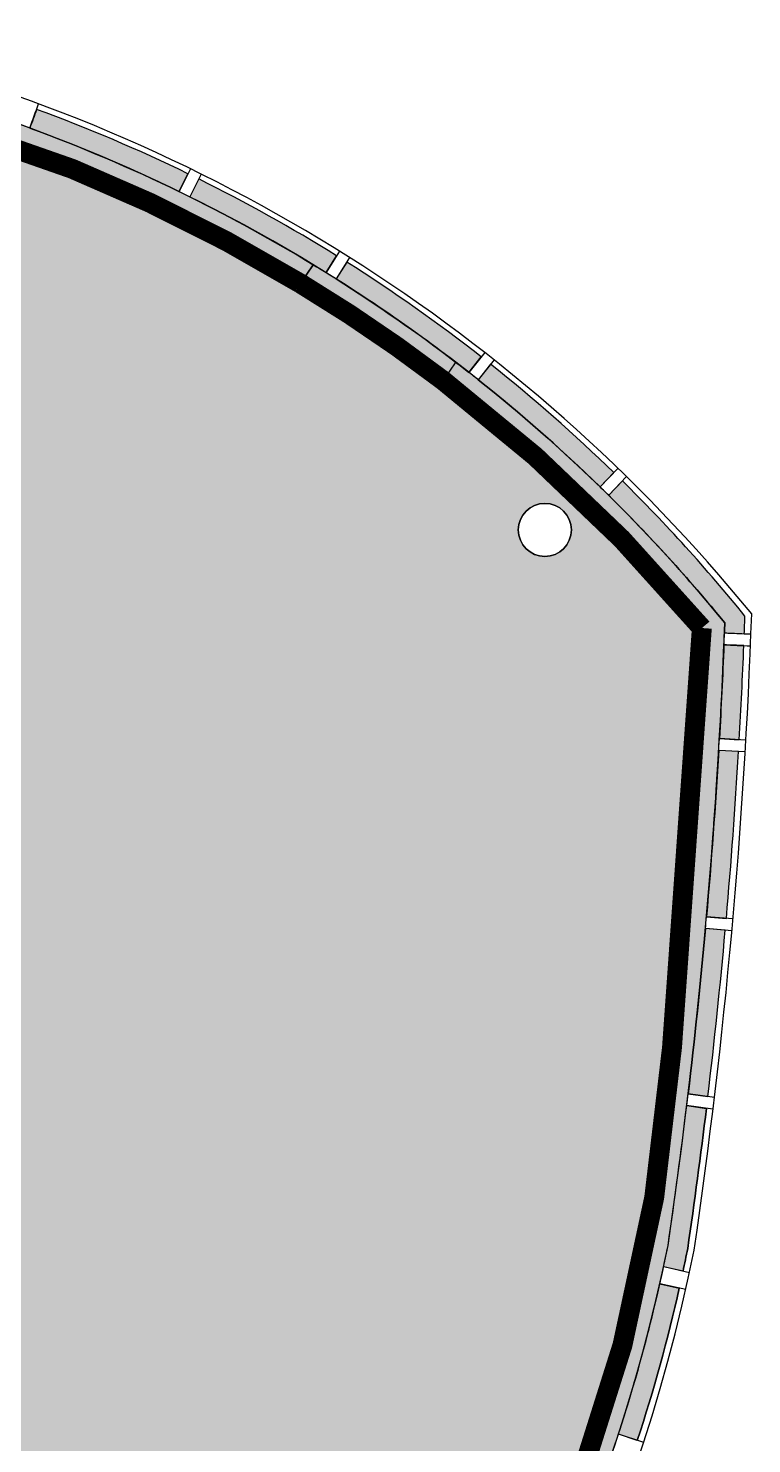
# Model space of a CAD drawing. Header units: metres. Extents: x -153 to -26, y 14 to 85.
# Drawn here: x -33.29 to -27.84, y 74.07 to 84.74 of the extents above; entities that cross this region are included whole.
import ezdxf

# ---------------------------------------------------------------- set-up
doc = ezdxf.new("R2010")
doc.units = ezdxf.units.M
doc.linetypes.add('AXES', pattern=[50.800000000000004, 31.75, -6.35, 6.35, -6.35])
for name, color, linetype in [('GEX_BAT_allege', 161, 'Continuous'), ('GEX_BAT_menuis_ext', 4, 'Continuous'), ('GEX_BAT_mur', 1, 'Continuous'), ('GEX_BAT_mur_bas', 150, 'Continuous')]:
    doc.layers.add(name, color=color, linetype=linetype)
for name, color, linetype, true_color in [('GEX_EDS_sdp_1-bureau', 1, 'AXES', 0xff0000), ('GEX_EDS_su_bureau', 7, 'Continuous', 0xffdf7f), ('GEX_EDS_sun_bureau', 7, 'Continuous', 0xffdf7f)]:
    doc.layers.add(name, color=color, linetype=linetype, true_color=true_color)

msp = doc.modelspace()

# ---------------------------------------------------------------- hatches: boundary and pattern name
at = {"layer": 'GEX_EDS_su_bureau', "ltscale": 0.05}
h = msp.add_hatch(color=256, dxfattribs=at)
edge = h.paths.add_edge_path()
edge.add_line((-45.56528221418728, 83.96805684993454), (-45.54777271933452, 83.79944110232576))
edge.add_line((-45.54777271933452, 83.79944110232576), (-38.77431535133498, 84.5028144147367))
edge.add_arc((-37.52144174518006, 72.43769080443349), 12.1300000002018, 90.00000000000591, 95.92849316388703, ccw=False)
edge.add_arc((-37.51977991947162, 72.4493037192699), 12.11838719931061, 58.7848029358351, 90.00785711812841, ccw=False)
edge.add_line((-31.2393788923069, 82.81327357885574), (-31.14318519964564, 82.95321129620442))
edge.add_arc((-37.46865773913138, 72.57722368830136), 12.15206656034873, 58.63242604028037, 76.75880912895647)
edge.add_line((-34.6852179884081, 84.40622131452648), (-35.99247446801192, 84.64228710354921))
edge.add_line((-35.99247446801192, 84.64228710354921), (-37.31756493387847, 84.73599845323574))
edge.add_line((-37.31756493387847, 84.73599845323574), (-38.80210184379045, 84.67045254221948))
edge.add_line((-38.80210184379045, 84.67045254221948), (-45.56528221418728, 83.96805684993454))
h = msp.add_hatch(color=256, dxfattribs=at)
edge = h.paths.add_edge_path()
edge.add_line((-107.2045238691229, 75.28678331595174), (-105.5211674519057, 73.5033212781955))
edge.add_line((-105.5211674519057, 73.5033212781955), (-100.0845955353708, 74.06785709846437))
edge.add_line((-100.0845955353708, 74.06785709846437), (-99.86940400555035, 71.99558359894587))
edge.add_line((-99.86940400555035, 71.99558359894587), (-94.24959919457555, 72.57916216367053))
edge.add_line((-94.24959919457555, 72.57916216367053), (-87.78498062405633, 73.25046332291382))
edge.add_line((-87.78498062405633, 73.25046332291382), (-87.76432237818895, 73.05152646295018))
edge.add_line((-87.76432237818895, 73.05152646295018), (-86.7696436715493, 73.15481646985792))
edge.add_line((-86.7696436715493, 73.15481646985792), (-86.79030185434213, 73.3537539581686))
edge.add_line((-86.79030185434213, 73.3537539581686), (-84.15893632922524, 73.62700113131469))
edge.add_line((-84.15893632922524, 73.62700113131469), (-84.138278927862, 73.42807116773587))
edge.add_line((-84.138278927862, 73.42807116773587), (-82.64630169353535, 73.58300319235467))
edge.add_line((-82.64630169353535, 73.58300319235467), (-82.66695896614223, 73.78193191601521))
edge.add_line((-82.66695896614223, 73.78193191601521), (-77.30975900083257, 74.33823740172036))
edge.add_line((-77.30975900083257, 74.33823740172036), (-77.28910155581164, 74.13930701518305))
edge.add_line((-77.28910155581164, 74.13930701518305), (-77.13622223492631, 72.69634954506586))
edge.add_line((-77.13622223492631, 72.69634954506586), (-76.44011746815465, 72.77010086914368))
edge.add_line((-76.44011746815465, 72.77010086914368), (-75.96499459246509, 68.19468623869548))
edge.add_line((-75.96499459246509, 68.19468623869548), (-76.66125015947335, 68.12238526177421))
edge.add_line((-76.66125015947335, 68.12238526177421), (-79.15610152538656, 67.86333118946897))
edge.add_line((-79.15610152538656, 67.86333118946897), (-78.52393920481573, 61.77563287571112))
edge.add_line((-78.52393920481573, 61.77563287571112), (-39.28547151352848, 65.85025673401056))
edge.add_arc((-40.53834511965177, 77.91538034411602), 12.13000000000184, 275.9284931638349, 355.9284931632584)
edge.add_line((-28.43895862882763, 77.05413325662778), (-28.21387526226313, 80.216257907104))
edge.add_arc((-37.52144174518131, 72.43769080445713), 12.13000000017815, 39.88635161112767, 95.92849316389312)
edge.add_line((-38.77431535133506, 84.50281441473669), (-45.54777271933452, 83.79944110232574))
edge.add_line((-45.54777271933452, 83.79944110232574), (-45.56528221539261, 83.96805686154201))
edge.add_line((-45.56528221539261, 83.96805686154201), (-46.85832970265725, 83.83379170624531))
edge.add_line((-46.85832970265725, 83.83379170624531), (-46.84125549364932, 83.66512250232441))
edge.add_line((-46.84125549364932, 83.66512250232441), (-61.63669767885557, 82.12872556860248))
edge.add_line((-61.63669767885557, 82.12872556860248), (-61.65425679495677, 82.29781916688327))
edge.add_line((-61.65425679495677, 82.29781916688327), (-62.94683325288909, 82.163259302922))
edge.add_line((-62.94683325288909, 82.163259302922), (-62.92931003899176, 81.99449736161287))
edge.add_line((-62.92931003899176, 81.99449736161287), (-77.74961706609561, 80.45551839148524))
edge.add_line((-77.74961706609561, 80.45551839148524), (-77.76715491594652, 80.62440719661507))
edge.add_line((-77.76715491594652, 80.62440719661507), (-79.06065936533452, 80.49029335481336))
edge.add_line((-79.06065936533452, 80.49029335481336), (-79.04310024935141, 80.32119975599721))
edge.add_line((-79.04310024935141, 80.32119975599721), (-101.4488530697721, 77.99452849755441))
edge.add_arc((-100.4541974379049, 68.41603383177831), 9.62999999420075, 95.92849316129502, 106.0084058844369)
edge.add_arc((-100.4541974367968, 68.41603382589383), 9.630000000162616, 106.0084058811188, 133.3459936226542)
edge.add_line((-107.0642520126101, 75.41918158300294), (-107.2045238691229, 75.28678331595174))
h.paths.add_polyline_path([(-67.56987603754189, 75.34958916043624), (-66.92536366215285, 69.14296336249797), (-60.95547116265165, 69.76289272837712), (-60.97612875803679, 69.96182302711796), (-59.98135657620433, 70.06512279139626), (-59.9606904532622, 69.86610945798627), (-55.39734080227383, 70.33998490051994), (-55.41798782650032, 70.53885763223829), (-54.4233358938074, 70.64212268207078), (-54.40297209753199, 70.44332436980872), (-49.83744475264304, 70.91741318725664), (-50.48196313422122, 77.12409988402172)], flags=16)
edge = h.paths.add_edge_path(flags=16)
edge.add_arc((-35.40092907485766, 78.2657850838175), 0.349999999999973, 0, 180)
edge.add_arc((-35.40092907485766, 78.2657850838175), 0.349999999999973, 180, 360)
edge = h.paths.add_edge_path(flags=16)
edge.add_arc((-43.48404754566744, 77.473782552156), 0.349999999999973, 0, 180)
edge.add_arc((-43.48404754566744, 77.473782552156), 0.349999999999973, 180, 360)
edge = h.paths.add_edge_path(flags=16)
edge.add_arc((-29.6118012603044, 73.54103044835031), 0.25, 0, 180)
edge.add_arc((-29.6118012603044, 73.54103044835031), 0.25, 180, 360)
edge = h.paths.add_edge_path(flags=16)
edge.add_arc((-34.32133503760564, 67.93910395107618), 0.2499999999999929, 0, 180)
edge.add_arc((-34.32133503760564, 67.93910395107618), 0.2499999999999929, 180, 360)
edge = h.paths.add_edge_path(flags=16)
edge.add_arc((-42.28618212835877, 65.8690991466216), 0.2499999999999858, 0, 180)
edge.add_arc((-42.28618212835877, 65.8690991466216), 0.2499999999999858, 180, 360)
edge = h.paths.add_edge_path(flags=16)
edge.add_arc((-75.14356297364836, 68.66569754544437), 0.25, 0, 180)
edge.add_arc((-75.14356297364836, 68.66569754544437), 0.25, 180, 360)
edge = h.paths.add_edge_path(flags=16)
edge.add_arc((-75.71066058097983, 74.12632939375717), 0.2499999999999716, 0, 180)
edge.add_arc((-75.71066058097983, 74.12632939375717), 0.2499999999999716, 180, 360)
edge = h.paths.add_edge_path(flags=16)
edge.add_arc((-68.29110079958343, 81.10680448305042), 0.2000000000000028, 0, 180)
edge.add_arc((-68.29110079958343, 81.10680448305042), 0.2000000000000028, 180, 360)
edge = h.paths.add_edge_path(flags=16)
edge.add_arc((-60.23441601603831, 81.94336308815251), 0.1999999999999673, 0, 180)
edge.add_arc((-60.23441601603831, 81.94336308815251), 0.1999999999999673, 180, 360)
edge = h.paths.add_edge_path(flags=16)
edge.add_arc((-52.17773123272612, 82.77992169328252), 0.1999999999999957, 0, 180)
edge.add_arc((-52.17773123272612, 82.77992169328252), 0.1999999999999957, 180, 360)
edge = h.paths.add_edge_path(flags=16)
edge.add_arc((-76.34778558301252, 80.2702458780071), 0.1999999999999886, 0, 180)
edge.add_arc((-76.34778558301252, 80.2702458780071), 0.1999999999999886, 180, 360)
edge = h.paths.add_edge_path(flags=16)
edge.add_arc((-36.03495360734817, 84.14387572440697), 0.1999999999999957, 0, 180)
edge.add_arc((-36.03495360734817, 84.14387572440697), 0.1999999999999957, 180, 360)
edge = h.paths.add_edge_path(flags=16)
edge.add_arc((-29.39704436260995, 80.95542785089683), 0.1999999999999815, 0, 180)
edge.add_arc((-29.39704436260995, 80.95542785089683), 0.1999999999999815, 180, 360)
edge = h.paths.add_edge_path(flags=16)
edge.add_arc((-100.5187810530742, 77.76063731845548), 0.1999999999999602, 0, 180)
edge.add_arc((-100.5187810530742, 77.76063731845548), 0.1999999999999602, 180, 360)
edge = h.paths.add_edge_path(flags=16)
edge.add_arc((-50.33523589101561, 65.03532221802203), 0.1999999999999957, 0, 180)
edge.add_arc((-50.33523589101561, 65.03532221802203), 0.1999999999999957, 180, 360)
edge = h.paths.add_edge_path(flags=16)
edge.add_arc((-84.41212572758167, 79.43301114391815), 0.1999999999999744, 0, 180)
edge.add_arc((-84.41212572758167, 79.43301114391815), 0.1999999999999744, 180, 360)
edge = h.paths.add_edge_path(flags=16)
edge.add_arc((-58.39192067425843, 64.19876361298553), 0.2000000000000099, 0, 180)
edge.add_arc((-58.39192067425843, 64.19876361298553), 0.2000000000000099, 180, 360)
edge = h.paths.add_edge_path(flags=16)
edge.add_arc((-74.50529024121002, 62.52564640296831), 0.1999999999999886, 0, 180)
edge.add_arc((-74.50529024121002, 62.52564640296831), 0.1999999999999886, 180, 360)
edge = h.paths.add_edge_path(flags=16)
edge.add_arc((-92.46200132979824, 78.59690546588907), 0.2000000000000028, 0, 180)
edge.add_arc((-92.46200132979824, 78.59690546588907), 0.2000000000000028, 180, 360)
edge = h.paths.add_edge_path(flags=16)
edge.add_arc((-44.12104644906411, 83.61648029829793), 0.2000000000000099, 0, 180)
edge.add_arc((-44.12104644906411, 83.61648029829793), 0.2000000000000099, 180, 360)
edge = h.paths.add_edge_path(flags=16)
edge.add_arc((-66.44860545780357, 63.3622050078834), 0.2000000000000171, 0, 180)
edge.add_arc((-66.44860545780357, 63.3622050078834), 0.2000000000000171, 180, 360)
h = msp.add_hatch(color=256, dxfattribs=at)
edge = h.paths.add_edge_path()
edge.add_ellipse((-37.48158124769991, 72.53734404304684), major_axis=(-12.19386295785035, 0), ratio=1, start_angle=244.08780449393538, end_angle=249.8407019992805, ccw=False)
edge.add_line((-32.15294543265642, 83.50529436138211), (-32.08678845348558, 83.63993784274182))
edge.add_ellipse((-37.48158124784307, 72.53734404314784), major_axis=(12.34388019922561, 3.009265538105056e-36), ratio=1, start_angle=64.08470582902423, end_angle=69.84157049479491)
edge.add_ellipse((-44.93071030245295, 88.32509983890344), major_axis=(-12.43388019894286, -3.009265538105056e-36), ratio=1, start_angle=519.5665196520124, end_angle=520.2578093692637, ccw=False)
h = msp.add_hatch(color=256, dxfattribs=at)
edge = h.paths.add_edge_path()
edge.add_ellipse((-37.48158124769532, 72.53734404305587), major_axis=(-12.19386295784022, 0), ratio=1, start_angle=238.681211204373, end_angle=243.6649169015165, ccw=False)
edge.add_ellipse((-37.48158124766311, 72.53734404310788), major_axis=(-12.19386295777904, 0), ratio=1, start_angle=238.1455550198566, end_angle=238.6812112043752, ccw=False)
edge.add_line((-31.04610956343537, 82.89470847787597), (-30.96636389976491, 83.0217763730423))
edge.add_ellipse((-37.48158124784471, 72.53734404314454), major_axis=(12.3438801992293, 3.009265538105056e-36), ratio=1, start_angle=58.14242869069989, end_angle=63.66695768609031)
edge.add_line((-32.00598265768839, 83.60030921765375), (-32.07213927045801, 83.46566648199821))
h = msp.add_hatch(color=256, dxfattribs=at)
edge = h.paths.add_edge_path()
edge.add_line((-39.53591795408349, 65.82424972859074), (-39.52879263645598, 65.6546519220874))
edge.add_line((-39.52879263645598, 65.6546519220874), (-39.50816950747505, 65.50607639730802))
edge.add_line((-39.50816950747505, 65.50607639730802), (-38.27994516963815, 65.6765609301699))
edge.add_line((-38.27994516963815, 65.6765609301699), (-38.30056829861837, 65.82513645494416))
edge.add_line((-38.30056829861837, 65.82513645494416), (-38.22192499113297, 65.83605259389851))
edge.add_line((-38.22192499113297, 65.83605259389851), (-37.0237090943418, 66.13408351733852))
edge.add_line((-37.0237090943418, 66.13408351733852), (-36.94317761357969, 66.15411402406257))
edge.add_arc((-40.63491281985477, 77.99978451650009), 12.40761130309359, 287.3097864240999, 287.34223512121)
edge.add_arc((-40.63491281986704, 77.9997845165045), 12.40761130310147, 287.3422351212581, 292.9649408750645)
edge.add_arc((-40.63491281986541, 77.9997845165048), 12.40761130310111, 292.964940875057, 293.3805485420826)
edge.add_arc((-40.63491281986695, 77.99978451650438), 12.40761130310132, 293.38054854209, 295.9790301629664)
edge.add_arc((-40.63491281986653, 77.9997845165052), 12.40761130310188, 295.9790301629631, 296.3946383515099)
edge.add_arc((-40.63491281986693, 77.99978451650442), 12.40761130310136, 296.3946383515132, 298.9934603887293)
edge.add_arc((-40.63491281986698, 77.99978451650446), 12.40761130310142, 298.9934603887294, 305.067666716824)
edge.add_arc((-40.63491281986781, 77.99978451650466), 12.40761130310206, 305.0676667168266, 305.483276983579)
edge.add_arc((-40.63491281986693, 77.99978451650448), 12.4076113031014, 305.4832769835762, 311.5595543002327)
edge.add_arc((-40.6349128198669, 77.99978451650449), 12.40761130310139, 311.5595543002325, 323.296419535032)
edge.add_arc((-40.63491281986735, 77.99978451650436), 12.40761130310167, 323.2964195350337, 323.8967353592977)
edge.add_arc((-40.63491281986692, 77.99978451650449), 12.4076113031014, 323.896735359296, 329.7413473919942)
edge.add_arc((-40.63491281986693, 77.99978451650446), 12.40761130310139, 329.7413473919945, 341.8850271868056)
edge.add_arc((-40.63491283338882, 77.99978451930953), 12.40761131682523, 341.885027193909, 348.6709525814413)
edge.add_arc((-71.39835101014788, 81.84525950570834), 43.3866144970922, 351.6736550514889, 353.0780759605258)
edge.add_arc((-71.39835101014327, 81.84525950570881), 43.38661449708768, 353.0780759605245, 353.196950684816)
edge.add_arc((-71.39835101014793, 81.84525950570838), 43.38661449709226, 353.1969506848172, 354.8501581672168)
edge.add_arc((-71.3983510101435, 81.84525950570868), 43.38661449708787, 354.850158167216, 354.9690124798096)
edge.add_arc((-71.3983510101474, 81.84525950570837), 43.38661449709173, 354.9690124798104, 357.6812455707675)
edge.add_arc((-71.39835101014853, 81.84525950570897), 43.38661449709289, 357.6812455707667, 357.8000995767894)
edge.add_arc((-71.39835103402703, 81.84525948622657), 43.38661452020593, 357.8000996037092, 357.8995718901143)
edge.add_arc((-37.48158124769883, 72.53734404304956), 12.19386295784744, 39.26591690889219, 45.37698474196861)
edge.add_arc((-37.48158124769879, 72.53734404304927), 12.19386295784762, 45.37698474196966, 45.79989937164085)
edge.add_arc((-37.48158124769878, 72.53734404304953), 12.19386295784743, 45.79989937164003, 51.55098835929615)
edge.add_arc((-37.48158124770016, 72.53734404304971), 12.19386295784814, 51.55098835929054, 51.97387939069786)
edge.add_arc((-37.56291525409781, 72.41976208168491), 12.33659205922381, 52.01272347600088, 58.64236711907731)
edge.add_line((-31.1432200190739, 82.95441996531432), (-31.23831074269104, 82.81358425080036))
edge.add_arc((-37.52144174518104, 72.4376908044573), 12.13000000017789, 39.88635161112768, 58.80296327417261, ccw=False)
edge.add_line((-28.21387526226306, 80.21625790710401), (-28.43895862882755, 77.05413325662778))
edge.add_arc((-40.5383451196527, 77.91538034411698), 12.13000000000291, 275.928493163831, 355.9284931632542, ccw=False)
edge.add_line((-39.28547151353013, 65.85025673401037), (-39.53591795408349, 65.82424972859074))
h = msp.add_hatch(color=256, dxfattribs=at)
edge = h.paths.add_edge_path()
edge.add_ellipse((-37.4815812476967, 72.53734404305263), major_axis=(-12.19386295784371, -3.009265538105056e-36), ratio=1, start_angle=232.5699429337473, end_angle=237.72266741434441, ccw=False)
edge.add_ellipse((-37.48158124793297, 72.53734404274535), major_axis=(-12.19386295823132, 0), ratio=1, start_angle=231.9738793907171, end_angle=232.56994293374322, ccw=False)
edge.add_line((-29.96990976414197, 82.14281567945986), (-29.87657499387218, 82.26026841032768))
edge.add_ellipse((-37.48158124784089, 72.53734404315014), major_axis=(12.34388019922253, 0), ratio=1, start_angle=51.96845197414806, end_angle=57.72468053514335)
edge.add_line((-30.89009490746881, 82.97399514383595), (-30.96984010637986, 82.846927989224))
h = msp.add_hatch(color=256, dxfattribs=at)
edge = h.paths.add_edge_path()
edge.add_ellipse((-37.48158124769656, 72.5373440430521), major_axis=(-12.19386295784403, 0), ratio=1, start_angle=225.7998993716391, end_angle=231.5509883592968, ccw=False)
edge.add_line((-28.98043017112692, 81.27923881524077), (-28.87666518873289, 81.387586864026))
edge.add_ellipse((-37.48158124783995, 72.53734404315036), major_axis=(12.34388019922178, 0), ratio=1, start_angle=45.80522112296081, end_angle=51.5507005160979)
edge.add_line((-29.80588657760921, 82.20456131091314), (-29.89921855519152, 82.08711209437087))
h = msp.add_hatch(color=256, dxfattribs=at)
edge = h.paths.add_edge_path()
edge.add_ellipse((-37.48158124769988, 72.53734404304846), major_axis=(-12.19386295784896, 0), ratio=1, start_angle=219.2659169088931, end_angle=225.3769847419687, ccw=False)
edge.add_ellipse((-71.3983510388424, 81.84525948640737), major_axis=(-43.3866145250247, -6.018531076210112e-36), ratio=1, start_angle=537.8000996037147, end_angle=537.8995718901087, ccw=False)
edge.add_line((-28.04371318009217, 80.1798177793204), (-28.04331034809339, 80.17980007654562))
edge.add_ellipse((-26.13596979185784, 123.5865039723134), major_axis=(43.44858905755541, 0), ratio=1, start_angle=267.4839759674521, end_angle=267.6812179354155)
edge.add_ellipse((-71.40036184867562, 81.8450103851787), major_axis=(43.53858906804008, 0), ratio=1, start_angle=357.7997786122086, end_angle=357.9743895531017)
edge.add_ellipse((-37.48158124784315, 72.53734404314659), major_axis=(12.3438801992267, 0), ratio=1, start_angle=39.00290769289894, end_angle=45.38744691668362)
edge.add_line((-28.81236264703927, 81.32460910255712), (-28.9161362048876, 81.216252099559))
h = msp.add_hatch(color=256, dxfattribs=at)
edge = h.paths.add_edge_path()
edge.add_line((-28.08169537534805, 79.38240300654816), (-27.93192705313058, 79.37440024574033))
edge.add_ellipse((-71.400361847575, 81.84501038513427), major_axis=(43.53858906693856, 0), ratio=1, start_angle=356.7469866169621, end_angle=357.68134060251)
edge.add_ellipse((-26.13596979156283, 123.5865039794997), major_axis=(-43.53858906474765, -6.018531076210112e-36), ratio=1, start_angle=447.4839759674796, end_angle=447.6813406025084, ccw=False)
edge.add_ellipse((-71.3983510101655, 81.8452595057093), major_axis=(-43.38661449710984, -6.018531076210112e-36), ratio=1, start_angle=536.7458355848808, end_angle=537.6812455707673, ccw=False)
h = msp.add_hatch(color=256, dxfattribs=at)
edge = h.paths.add_edge_path()
edge.add_line((-28.17884564896923, 78.04048828894183), (-28.02941917299541, 78.02793434998975))
edge.add_ellipse((-71.40036184764028, 81.84501038513862), major_axis=(43.53858906700399, 0), ratio=1, start_angle=354.970358689215, end_angle=356.628547510642)
edge.add_line((-27.93712704995675, 79.28454971040237), (-28.08689750306006, 79.29255258507257))
edge.add_ellipse((-71.39835101013858, 81.8452595057078), major_axis=(-43.3866144970829, 0), ratio=1, start_angle=534.9690124798103, end_angle=536.6269815975788, ccw=False)
edge.add_line((-28.17888710773101, 78.04049177206463), (-28.17884564896923, 78.04048828894183))
h = msp.add_hatch(color=256, dxfattribs=at)
edge = h.paths.add_edge_path()
edge.add_line((-28.31721276404375, 76.7058193670011), (-28.16862128945525, 76.68503497286994))
edge.add_ellipse((-71.40036184761972, 81.84501038513686), major_axis=(43.53858906698334, 0), ratio=1, start_angle=353.19359386609, end_angle=354.8519192623796)
edge.add_line((-28.03740233156149, 77.93828797980314), (-28.18687269826195, 77.95084560619749))
edge.add_ellipse((-71.39835101015987, 81.84525950570976), major_axis=(-43.38661449710428, 0), ratio=1, start_angle=533.1969506848172, end_angle=534.8501581672164, ccw=False)
h = msp.add_hatch(color=256, dxfattribs=at)
edge = h.paths.add_edge_path()
edge.add_ellipse((-40.63491294216726, 77.99978453523622), major_axis=(12.40761142661284, 3.009265538105056e-36), ratio=1, start_angle=347.9133237735114, end_angle=348.6709526080048)
edge.add_ellipse((-71.39835101017879, 81.8452595057127), major_axis=(43.38661449712341, 0), ratio=1, start_angle=351.6736550514892, end_angle=353.0780759605251)
edge.add_line((-28.32796856095663, 76.61644767129603), (-28.1793819873614, 76.59566396269665))
edge.add_ellipse((-71.40036184769623, 81.8450103851474), major_axis=(-43.53858906706056, 0), ratio=1, start_angle=531.6730600766313, end_angle=533.0751342075621, ccw=False)
edge.add_ellipse((-40.19704314515977, 77.88758117044735), major_axis=(-12.1061380839147, 0), ratio=1, start_angle=527.9889875102273, end_angle=528.8170569785502, ccw=False)
edge.add_line((-28.35593722240522, 75.36829757527246), (-28.5023539940728, 75.4017401389977))
h = msp.add_hatch(color=256, dxfattribs=at)
edge = h.paths.add_edge_path()
edge.add_line((-28.53024140896241, 75.27476189588637), (-28.38367380143368, 75.241284880248))
edge.add_ellipse((-40.19704314517595, 77.8875811704504), major_axis=(-12.10613808393117, 0), ratio=1, start_angle=521.7379476489516, end_angle=527.3736940953272, ccw=False)
edge.add_line((-28.70065213153277, 74.09395849962071), (-28.84170276557835, 74.14175104400965))
edge.add_line((-28.84170276557835, 74.14175104400965), (-28.84229082976846, 74.14195029929198))
edge.add_ellipse((-40.63491283314848, 77.99978452016309), major_axis=(12.4076113168622, 3.009265538105056e-36), ratio=1, start_angle=341.8850271898177, end_angle=347.3129869170838)
at = {"layer": 'GEX_EDS_sun_bureau', "ltscale": 0.05}
h = msp.add_hatch(color=256, dxfattribs=at)
edge = h.paths.add_edge_path()
edge.add_line((-45.56528221418731, 83.96805684993454), (-45.54777271933455, 83.79944110232576))
edge.add_line((-45.54777271933455, 83.79944110232576), (-38.77431535133501, 84.5028144147367))
edge.add_arc((-37.52144174518009, 72.43769080443349), 12.1300000002018, 90.00000000000591, 95.92849316388703, ccw=False)
edge.add_arc((-37.51977991947165, 72.4493037192699), 12.11838719931061, 58.7848029358351, 90.00785711812841, ccw=False)
edge.add_line((-31.23937889230693, 82.81327357885574), (-31.14318519964567, 82.95321129620442))
edge.add_arc((-37.46865773913141, 72.57722368830136), 12.15206656034873, 58.63242604028037, 76.75880912895647)
edge.add_line((-34.68521798840813, 84.40622131452648), (-35.99247446801195, 84.64228710354921))
edge.add_line((-35.99247446801195, 84.64228710354921), (-37.3175649338785, 84.73599845323574))
edge.add_line((-37.3175649338785, 84.73599845323574), (-38.80210184379048, 84.67045254221948))
edge.add_line((-38.80210184379048, 84.67045254221948), (-45.56528221418731, 83.96805684993454))
h = msp.add_hatch(color=256, dxfattribs=at)
edge = h.paths.add_edge_path()
edge.add_line((-107.2045238691228, 75.28678331595171), (-105.5211674519056, 73.50332127819547))
edge.add_line((-105.5211674519056, 73.50332127819547), (-100.0845955353707, 74.06785709846436))
edge.add_line((-100.0845955353707, 74.06785709846436), (-99.86940400555027, 71.99558359894586))
edge.add_line((-99.86940400555027, 71.99558359894586), (-94.24959919457547, 72.5791621636705))
edge.add_line((-94.24959919457547, 72.5791621636705), (-86.79030185434205, 73.35375395816858))
edge.add_line((-86.79030185434205, 73.35375395816858), (-77.30975900083249, 74.33823740172036))
edge.add_line((-77.30975900083249, 74.33823740172036), (-77.28910155581156, 74.13930701518304))
edge.add_line((-77.28910155581156, 74.13930701518304), (-77.13622223492622, 72.69634954506584))
edge.add_line((-77.13622223492622, 72.69634954506584), (-76.44011746815457, 72.77010086914366))
edge.add_line((-76.44011746815457, 72.77010086914366), (-75.964994592465, 68.19468623869545))
edge.add_line((-75.964994592465, 68.19468623869545), (-76.66125015947327, 68.12238526177421))
edge.add_line((-76.66125015947327, 68.12238526177421), (-79.05664470873023, 67.87363980520266))
edge.add_line((-79.05664470873023, 67.87363980520266), (-78.42447404672549, 61.78596159191048))
edge.add_line((-78.42447404672549, 61.78596159191048), (-39.28547151352839, 65.85025673401056))
edge.add_ellipse((-40.53834511965168, 77.91538034411602), major_axis=(12.13000000000184, 0), ratio=1, start_angle=275.9284931638349, end_angle=355.9284931632584)
edge.add_line((-28.43895862882755, 77.05413325662776), (-28.21387526226305, 80.216257907104))
edge.add_ellipse((-37.52144174518122, 72.43769080445712), major_axis=(12.13000000017815, 0), ratio=1, start_angle=39.88635161112776, end_angle=95.92849316389314)
edge.add_line((-38.77431535133498, 84.50281441473668), (-45.54777271933444, 83.79944110232574))
edge.add_line((-45.54777271933444, 83.79944110232574), (-45.56528221539253, 83.96805686154198))
edge.add_line((-45.56528221539253, 83.96805686154198), (-46.85832970265717, 83.83379170624531))
edge.add_line((-46.85832970265717, 83.83379170624531), (-46.84125549364924, 83.66512250232441))
edge.add_line((-46.84125549364924, 83.66512250232441), (-61.63669767885548, 82.12872556860246))
edge.add_line((-61.63669767885548, 82.12872556860246), (-61.65425679495668, 82.29781916688326))
edge.add_line((-61.65425679495668, 82.29781916688326), (-62.94683325288901, 82.163259302922))
edge.add_line((-62.94683325288901, 82.163259302922), (-62.92931003899167, 81.99449736161287))
edge.add_line((-62.92931003899167, 81.99449736161287), (-77.74961706609552, 80.45551839148524))
edge.add_line((-77.74961706609552, 80.45551839148524), (-77.76715491594643, 80.62440719661507))
edge.add_line((-77.76715491594643, 80.62440719661507), (-79.06065936533443, 80.49029335481336))
edge.add_line((-79.06065936533443, 80.49029335481336), (-79.04310024935133, 80.3211997559972))
edge.add_line((-79.04310024935133, 80.3211997559972), (-101.448853069772, 77.9945284975544))
edge.add_ellipse((-100.4541974379047, 68.41603383177836), major_axis=(9.629999994200688, 0), ratio=1, start_angle=95.92849316129566, end_angle=106.0084058844375)
edge.add_ellipse((-100.4541974367967, 68.41603382589375), major_axis=(9.630000000162669, 0), ratio=1, start_angle=106.0084058811185, end_angle=133.3459936226537)
edge.add_line((-107.06425201261, 75.41918158300294), (-107.2045238691228, 75.28678331595171))
edge = h.paths.add_edge_path(flags=16)
edge.add_ellipse((-43.48404754566735, 77.473782552156), major_axis=(0.2474873734152722, 0.2474873734152722), ratio=1, start_angle=315.0000000000012, end_angle=675.0000000000013)
edge = h.paths.add_edge_path(flags=16)
edge.add_ellipse((-35.40092907485758, 78.26578508381748), major_axis=(0.2474873734152724, 0.2474873734152724), ratio=0.9999999999999999, start_angle=315.0000000000012, end_angle=675.0000000000013)
h.paths.add_polyline_path([(-67.5698760375418, 75.34958916043624), (-66.92536366215276, 69.14296336249794), (-49.83744475264295, 70.91741318725664), (-50.48196313422113, 77.12409988402172)], flags=16)
edge = h.paths.add_edge_path(flags=16)
edge.add_ellipse((-75.71066058097975, 74.12632939375715), major_axis=(0.248126889170691, -0.03054581592395161), ratio=0.9999999999999998, start_angle=7.018121733971392, end_angle=367.0181217339714)
edge = h.paths.add_edge_path(flags=16)
edge.add_ellipse((-75.14356297364827, 68.66569754544437), major_axis=(0.2499999999999976, 0), ratio=1, start_angle=0, end_angle=360)
edge = h.paths.add_edge_path(flags=16)
edge.add_ellipse((-74.50529024120993, 62.52564640296828), major_axis=(0.1662352644465837, -0.111201784402824), ratio=0.9999999999999997, start_angle=33.7802349728221, end_angle=393.7802349728221)
edge = h.paths.add_edge_path(flags=16)
edge.add_ellipse((-66.44860545780348, 63.36220500788338), major_axis=(0.187956776082467, -0.06835386108110109), ratio=0.9999999999999998, start_angle=19.98470642854597, end_angle=379.984706428546)
edge = h.paths.add_edge_path(flags=16)
edge.add_ellipse((-58.39192067425834, 64.19876361298553), major_axis=(0.1414213562373162, 0.1414213562373162), ratio=0.9999999999999999, start_angle=314.9999999999973, end_angle=674.9999999999973)
edge = h.paths.add_edge_path(flags=16)
edge.add_ellipse((-50.33523589101552, 65.03532221802202), major_axis=(0.1414213562373057, 0.1414213562373057), ratio=0.9999999999999999, start_angle=315.0000000000003, end_angle=675.0000000000003)
edge = h.paths.add_edge_path(flags=16)
edge.add_ellipse((-42.28618212835869, 65.8690991466216), major_axis=(0.2143732314281066, 0.1286239388568974), ratio=0.9999999999999998, start_angle=329.0362434679192, end_angle=689.0362434679191)
edge = h.paths.add_edge_path(flags=16)
edge.add_ellipse((-34.32133503760556, 67.93910395107619), major_axis=(0.2126627020880054, 0.1314327780297857), ratio=0.9999999999999999, start_angle=328.2825255885373, end_angle=688.2825255885374)
edge = h.paths.add_edge_path(flags=16)
edge.add_ellipse((-29.61180126030431, 73.5410304483503), major_axis=(0.1767766952966373, 0.1767766952966373), ratio=1, start_angle=315.0000000000023, end_angle=675.0000000000023)
edge = h.paths.add_edge_path(flags=16)
edge.add_ellipse((-29.39704436260986, 80.9554278508968), major_axis=(0.1999999999999805, 0), ratio=1, start_angle=0, end_angle=360)
edge = h.paths.add_edge_path(flags=16)
edge.add_ellipse((-36.03495360734809, 84.14387572440694), major_axis=(0.1952706887054388, -0.04323607443445628), ratio=1, start_angle=12.48478635377995, end_angle=372.48478635378)
edge = h.paths.add_edge_path(flags=16)
edge.add_ellipse((-44.12104644906402, 83.61648029829794), major_axis=(0.141421356237316, 0.141421356237316), ratio=0.9999999999999999, start_angle=314.9999999999971, end_angle=674.9999999999972)
edge = h.paths.add_edge_path(flags=16)
edge.add_ellipse((-52.17773123272604, 82.7799216932825), major_axis=(0.188581486196172, 0.066610983058659), ratio=0.9999999999999997, start_angle=340.5456983231026, end_angle=700.5456983231026)
edge = h.paths.add_edge_path(flags=16)
edge.add_ellipse((-60.23441601603822, 81.94336308815248), major_axis=(0.1414213562372858, -0.1414213562372858), ratio=0.9999999999999997, start_angle=45.00000000000361, end_angle=405.0000000000036)
edge = h.paths.add_edge_path(flags=16)
edge.add_ellipse((-68.29110079958335, 81.10680448305038), major_axis=(0.1414213562373155, -0.1414213562373155), ratio=0.9999999999999998, start_angle=45.00000000000612, end_angle=405.0000000000061)
edge = h.paths.add_edge_path(flags=16)
edge.add_ellipse((-76.34778558301244, 80.27024587800707), major_axis=(0.1662352644465837, -0.111201784402824), ratio=0.9999999999999997, start_angle=33.78023497282395, end_angle=393.780234972824)
edge = h.paths.add_edge_path(flags=16)
edge.add_ellipse((-84.41212572758158, 79.43301114391815), major_axis=(0.1996185437689469, 0.01234653731017163), ratio=0.9999999999999997, start_angle=356.4607271869481, end_angle=716.460727186948)
edge = h.paths.add_edge_path(flags=16)
edge.add_ellipse((-92.46200132979816, 78.59690546588907), major_axis=(0.141421356237316, 0.141421356237316), ratio=0.9999999999999999, start_angle=314.9999999999968, end_angle=674.9999999999967)
edge = h.paths.add_edge_path(flags=16)
edge.add_ellipse((-100.5187810530742, 77.76063731845548), major_axis=(0.1414213562372758, 0.1414213562372758), ratio=0.9999999999999996, start_angle=314.9999999999993, end_angle=674.9999999999993)
h = msp.add_hatch(color=256, dxfattribs=at)
edge = h.paths.add_edge_path()
edge.add_line((-39.53591795408347, 65.82424972859073), (-39.52879263645596, 65.65465192208738))
edge.add_line((-39.52879263645596, 65.65465192208738), (-39.50816950747504, 65.50607639730801))
edge.add_line((-39.50816950747504, 65.50607639730801), (-38.27994516963813, 65.67656093016988))
edge.add_line((-38.27994516963813, 65.67656093016988), (-38.30056829861835, 65.82513645494414))
edge.add_line((-38.30056829861835, 65.82513645494414), (-38.22192499113296, 65.8360525938985))
edge.add_line((-38.22192499113296, 65.8360525938985), (-37.02370909434179, 66.13408351733851))
edge.add_line((-37.02370909434179, 66.13408351733851), (-36.94317761357968, 66.15411402406255))
edge.add_arc((-40.63491281985475, 77.99978451650009), 12.4076113030936, 287.3097864240999, 287.34223512121)
edge.add_arc((-40.63491281986703, 77.99978451650448), 12.40761130310145, 287.3422351212581, 292.9649408750645)
edge.add_arc((-40.6349128198654, 77.9997845165048), 12.40761130310112, 292.964940875057, 293.3805485420826)
edge.add_arc((-40.63491281986693, 77.99978451650435), 12.40761130310131, 293.38054854209, 295.9790301629665)
edge.add_arc((-40.63491281986651, 77.99978451650519), 12.40761130310188, 295.9790301629631, 296.3946383515099)
edge.add_arc((-40.63491281986692, 77.9997845165044), 12.40761130310136, 296.3946383515132, 298.9934603887293)
edge.add_arc((-40.63491281986697, 77.99978451650443), 12.40761130310141, 298.9934603887294, 305.0676667168241)
edge.add_arc((-40.6349128198678, 77.99978451650466), 12.40761130310207, 305.0676667168266, 305.483276983579)
edge.add_arc((-40.63491281986692, 77.99978451650445), 12.40761130310139, 305.4832769835763, 311.5595543002328)
edge.add_arc((-40.63491281986689, 77.99978451650448), 12.40761130310139, 311.5595543002325, 323.296419535032)
edge.add_arc((-40.63491281986733, 77.99978451650435), 12.40761130310167, 323.2964195350337, 323.8967353592977)
edge.add_arc((-40.6349128198669, 77.99978451650446), 12.40761130310139, 323.8967353592961, 329.7413473919943)
edge.add_arc((-40.63491281986691, 77.99978451650446), 12.4076113031014, 329.7413473919944, 341.8850271868055)
edge.add_arc((-40.6349128333888, 77.99978451930951), 12.40761131682523, 341.885027193909, 348.6709525814413)
edge.add_arc((-71.39835101014788, 81.84525950570833), 43.38661449709221, 351.6736550514889, 353.0780759605258)
edge.add_arc((-71.39835101014327, 81.84525950570881), 43.3866144970877, 353.0780759605245, 353.196950684816)
edge.add_arc((-71.39835101014792, 81.84525950570837), 43.38661449709226, 353.1969506848172, 354.8501581672168)
edge.add_arc((-71.39835101014349, 81.84525950570867), 43.38661449708787, 354.850158167216, 354.9690124798096)
edge.add_arc((-71.39835101014738, 81.84525950570836), 43.38661449709173, 354.9690124798104, 357.6812455707675)
edge.add_arc((-71.3983510101485, 81.84525950570894), 43.38661449709287, 357.6812455707667, 357.8000995767894)
edge.add_arc((-71.39835103402703, 81.84525948622657), 43.38661452020595, 357.8000996037092, 357.8995718901143)
edge.add_arc((-37.48158124769881, 72.53734404304953), 12.19386295784745, 39.26591690889224, 45.37698474196866)
edge.add_arc((-37.48158124769878, 72.53734404304926), 12.19386295784762, 45.37698474196966, 45.79989937164085)
edge.add_arc((-37.48158124769877, 72.53734404304952), 12.19386295784743, 45.79989937164003, 51.55098835929615)
edge.add_arc((-37.48158124770015, 72.5373440430497), 12.19386295784814, 51.55098835929054, 51.97387939069786)
edge.add_arc((-37.5629152540978, 72.4197620816849), 12.33659205922381, 52.01272347600088, 58.64236711907731)
edge.add_line((-31.14322001907389, 82.9544199653143), (-31.23831074269103, 82.81358425080035))
edge.add_arc((-37.52144174518102, 72.43769080445729), 12.13000000017789, 39.88635161112768, 58.80296327417261, ccw=False)
edge.add_line((-28.21387526226304, 80.216257907104), (-28.43895862882754, 77.05413325662776))
edge.add_arc((-40.53834511965268, 77.91538034411697), 12.13000000000291, 275.928493163831, 355.9284931632542, ccw=False)
edge.add_line((-39.28547151353011, 65.85025673401036), (-39.53591795408347, 65.82424972859073))

# ---------------------------------------------------------------- linework, layer by layer
at = {"layer": 'GEX_BAT_allege', "elevation": 2.222142224840001e-06}
msp.add_lwpolyline([(-31.14318519964565, 82.95321129620439), (-31.23890273490034, 82.81271531359967)], dxfattribs=at)
at = {"layer": 'GEX_BAT_menuis_ext'}
for p, q in [((-32.06826391998723, 83.677639196583, -1.383806931170042e-06), (-32.15294543265644, 83.50529436138208, -1.383806931170042e-06)), ((-31.98748790594298, 83.63794995931238, -1.383819880205553e-06), (-32.07216941861219, 83.46560512411146, -1.383819880205553e-06)), ((-30.94455578229984, 83.05652574318081, -1.384094969129849e-06), (-31.04610956343538, 82.89470847787595, -1.384094969129849e-06)), ((-30.86832456648778, 83.00868432037782, -1.384107118178842e-06), (-30.96987834762331, 82.84686705507296, -1.384107118178842e-06)), ((-29.85051162430332, 82.29306662606906, -1.38440029366935e-06), (-29.969909764142, 82.14281567945982, -1.388592812159918e-06)), ((-29.78005019933352, 82.23707388018869, -1.384411442222477e-06), (-29.8994483391722, 82.08682293357944, -1.388603960713045e-06)), ((-28.8457734908678, 81.41984297885514, -1.372378110899032e-06), (-28.98043017112692, 81.27923881524077, -1.372378110899032e-06)), ((-28.78077400820676, 81.35759294067205, -1.372388322372293e-06), (-28.91613620488761, 81.216252099559, -1.372388322372293e-06)), ((-27.8819790927672, 79.37173131299333, 2.215114094724086e-06), (-28.08169537534805, 79.38240300654816, 2.200186600442777e-06)), ((-27.88717938601833, 79.28188079349464, 2.215085746444571e-06), (-28.08689750306007, 79.29255258507256, 2.200158115049232e-06)), ((-27.97954577261552, 78.02374427845373, 3.438078668473069e-06), (-28.17884564896923, 78.04048828894183, 3.438078668473069e-06)), ((-27.9875712011396, 77.93410145954189, 3.43808051856547e-06), (-28.18687333869039, 77.95084566000256, 3.43808051856547e-06)), ((-28.1195549207287, 76.67817176117478, 2.202344786369882e-06), (-28.3176904945311, 76.70588619007265, 2.202344786369882e-06)), ((-28.1320223943723, 76.58903948811421, 2.202347440093565e-06), (-28.3301579681747, 76.61675391701208, 2.202347440093565e-06)), ((-28.30631441744997, 75.35696339683075, 2.216812507032117e-06), (-28.50129403213273, 75.40149803664615, 2.223361767809575e-06)), ((-28.33526179427966, 75.23022725607098, 2.216818116901747e-06), (-28.53024140896242, 75.27476189588637, 2.223367377679205e-06)), ((-28.6522799251408, 74.07756842213668, 2.210544145122063e-06), (-28.84170276557835, 74.14175104400965, 2.223362063875836e-06))]:
    msp.add_line(p, q, dxfattribs=at)
for centre, radius, start, end in [((-37.57093576031923, 72.39524298061005, 2.236403848172242e-06), 12.55276311242208, 39.16451468306272, 76.3745566029252), ((-37.48158124769881, 72.53734404304953, -1.395821738495634e-06), 12.19386295784745, 39.26591690889233, 76.74264752888391), ((-44.93071030272046, 88.32509983900128, -1.38351696175395e-06), 12.43388019922769, 339.5665196520205, 340.463548179196), ((-37.48158124784388, 72.53734404314592, -1.384627714678943e-06), 12.34388019922769, 64.08470582902476, 69.8415704947946), ((-37.48158124784388, 72.53734404314592, -1.384627714678943e-06), 12.34388019922769, 58.14242869069977, 63.66695768609094), ((-37.48158124784388, 72.53734404314592, -1.384627714678943e-06), 12.34388019922769, 51.96845197414923, 57.72468053514211), ((-37.48158124784388, 72.53734404314592, -1.384627714678943e-06), 12.34388019922769, 51.96845197414923, 57.72468053514211), ((-37.48158124784388, 72.53734404314592, -1.384627714678943e-06), 12.34388019922769, 45.80522112296209, 51.55070051609641), ((-37.48158124784388, 72.53734404314592, -1.384627714678943e-06), 12.34388019922769, 45.80522112296209, 51.55070051609641), ((-37.48158124784388, 72.53734404314592, -1.384627714678943e-06), 12.34388019922769, 39.00290769289922, 45.38744691668339), ((-37.48158124784388, 72.53734404314592, -1.384627714678943e-06), 12.34388019922769, 39.00290769289922, 45.38744691668339), ((-71.39835101014734, 81.84525950570841, 3.42688649474884e-06), 43.38661449709168, 351.6736550514887, 357.8995718659177), ((-71.39834578671656, 81.84525945529155, 3.43808051856547e-06), 43.58660931654362, 351.6667830174788, 357.9984645469887), ((-71.40036184762106, 81.84501038513729, 3.43808051856547e-06), 43.53858906698473, 357.7997786122097, 357.9743895531072), ((-26.13596979147249, 123.5865039817349, 3.430384273618577e-06), 43.44858906698472, 267.4839759674899, 267.747171813861), ((-26.13596979147249, 123.5865039817349, 3.430384273618577e-06), 43.53858906698473, 267.4839759674899, 267.747171813861), ((-71.40036184762106, 81.84501038513729, 3.43808051856547e-06), 43.53858906698473, 356.7469866169616, 357.6813406025085), ((-71.40036184762106, 81.84501038513729, 3.43808051856547e-06), 43.53858906698473, 354.9703586892145, 356.6285475106423), ((-71.40036184762106, 81.84501038513729, 3.43808051856547e-06), 43.53858906698473, 353.1935938660897, 354.8519192623792), ((-71.40036184762106, 81.84501038513729, 3.43808051856547e-06), 43.53858906698473, 351.6730600766311, 353.0751342075635), ((-40.63491281986693, 77.99978451650448, 2.223367377679205e-06), 12.40761130310141, 287.3097864223213, 348.6709525754114), ((-40.63491281984356, 77.99978451648714, 2.2233673776792e-06), 12.60761130307317, 287.2831643410076, 348.6948419356073), ((-40.19704314517601, 77.88758117045047, 2.219248052676343e-06), 12.10613808393125, 347.9889875102288, 348.8170569785506), ((-40.19704314517601, 77.88758117045047, 2.219248052676343e-06), 12.10613808393125, 341.7379476489514, 347.3736940953269)]:
    msp.add_arc(centre, radius, start, end, dxfattribs=at)
at = {"layer": 'GEX_BAT_mur'}
msp.add_circle((-29.39704436260986, 80.9554278508968, 4.255182775694091e-09), 0.2, dxfattribs=at)
at = {"layer": 'GEX_BAT_mur_bas', "ltscale": 0.2, "elevation": 2.224787775267008e-06}
msp.add_lwpolyline([(-38.77431535133498, 84.50281441473669, -0.2495233196380367), (-28.21387526226306, 80.21625790710401), (-28.43895862882755, 77.05413325662778, -0.3639702342633516), (-39.28547151352839, 65.85025673401056), (-78.42451687059236, 61.78595714775611)], format="xyb", dxfattribs=at)
at = {"layer": 'GEX_BAT_mur_bas'}
for points, elevation in [([(-31.14366256124032, 82.95377038170808), (-31.23937889230691, 82.81327357885576)], 2.222142348398507e-06), ([(-30.06929323142918, 82.22183422110874), (-30.16454737789214, 82.08201583379622)], 2.22190397320241e-06)]:
    msp.add_lwpolyline(points, dxfattribs=dict(at, elevation=elevation))
at = {"layer": 'GEX_EDS_sdp_1-bureau', "ltscale": 0.05, "const_width": 0.15, "elevation": 2.237492051347864e-06}
msp.add_lwpolyline([(-80.65669342378528, 61.55416216760716), (-41.15509590867529, 65.65611010661266), (-39.43243806729393, 65.83499534737699, 0.3673679493421312), (-28.43895862882755, 77.05413325662776), (-28.21387526226306, 80.21625790710397, 0.05580580840451983), (-30.1645473778611, 82.08201583384178, 0.02759445732856566), (-31.23890273490035, 82.81271531359965, 0.04024010507557304), (-32.95929740199875, 83.67707419485224, 0.1228778866323943), (-38.77431535128176, 84.50281441474223), (-101.448853069772, 77.99452849755438, 0.1695558206619197)], format="xyb", dxfattribs=at)
at = {"layer": 'GEX_EDS_su_bureau', "ltscale": 0.05, "elevation": 2.231542091950293e-06}
msp.add_lwpolyline([(-45.56528221418728, 83.96805684993454), (-45.54777271933452, 83.79944110232576), (-38.77431535133498, 84.5028144147367, -0.02587370273368461), (-37.52144174518131, 84.56769080463529, -0.1370854424556917), (-31.2393788923069, 82.81327357885574), (-31.14318519964564, 82.95321129620442, 0.0792565968772704), (-34.6852179884081, 84.40622131452648), (-35.99247446801192, 84.64228710354921), (-37.31756493387847, 84.73599845323574), (-38.80210184379045, 84.67045254221948)], format="xyb", close=True, dxfattribs=at)
at = {"layer": 'GEX_EDS_su_bureau', "ltscale": 0.05}
for points in [[(-78.52393920481573, 61.77563287571112), (-39.28547151352848, 65.85025673401056, 0.3639702342633536), (-28.43895862882763, 77.05413325662778), (-28.21387526226313, 80.216257907104, 0.2495233196380378), (-38.77431535133506, 84.50281441473669), (-45.54777271933452, 83.79944110232574), (-45.56528221539261, 83.96805686154201), (-46.85832970265725, 83.83379170624531), (-46.84125549364932, 83.66512250232441), (-61.63669767885557, 82.12872556860248), (-61.65425679495677, 82.29781916688327), (-62.94683325288909, 82.163259302922), (-62.92931003899176, 81.99449736161287), (-77.74961706609561, 80.45551839148524)], [(-29.9177217121998, 71.74753428074213, 0.05303644327929352), (-28.84229082976846, 74.14195029929198, 0.02961784106611279), (-28.4690614270577, 75.5623928502336, 0.006128018942622581), (-28.32796856095664, 76.61644767129602, 0.0005186888805872712), (-28.31721276404375, 76.70581936700107, 0.0072136035652557), (-28.18687269826195, 77.95084560619749, 0.0005185998177302055), (-28.17888710773101, 78.04049177206461, 0.01183490188471456), (-28.04726123933706, 80.08988683804107, 0.0005185984800616473), (-28.04371318009217, 80.17981777932039, 0.0004340297553187145), (-28.04088711448306, 80.25508905813196, 0.02667088491502899), (-28.9161362048876, 81.216252099559, 0.001845315280198119), (-28.98043017112692, 81.27923881524077, 0.02509912814559621), (-29.89921855519152, 82.08711209437087, 0.001845212312997027), (-29.96990976414197, 82.14281567945986, 0.02893534881325872), (-31.1432200190739, 82.95441996531432), (-31.23831074269104, 82.81358425080036, -0.08272724082727102), (-28.21387526226306, 80.21625790710401), (-28.43895862882755, 77.05413325662778, -0.3639702342633521), (-39.28547151353013, 65.85025673401037)]]:
    msp.add_lwpolyline(points, format="xyb", dxfattribs=at)
for points in [[(-33.27919292180362, 83.98418754652873, -0.02510702426538616), (-32.15294543265642, 83.50529436138211), (-32.08678845348558, 83.63993784274182, 0.0251243451873305), (-33.2276679144159, 84.12507892639938, -0.003016329560451775)], [(-32.07213927045801, 83.46566648199821, -0.02174894657327414), (-31.1432200190739, 82.95441996531432, -0.002337245275505107), (-31.04610956343537, 82.89470847787597), (-30.96636389976491, 83.0217763730423, 0.02410997515559788), (-32.00598265768839, 83.60030921765375)], [(-30.96984010637986, 82.846927989224, -0.02248679095096653), (-30.07024277291599, 82.22044044074009, -0.002600823708521779), (-29.96990976414197, 82.14281567945986), (-29.87657499387218, 82.26026841032768, 0.02512156790483176), (-30.89009490746881, 82.97399514383595)], [(-29.89921855519152, 82.08711209437087, -0.02509912814559621), (-28.98043017112692, 81.27923881524077), (-28.87666518873289, 81.387586864026, 0.025074636267759), (-29.80588657760921, 82.20456131091314)], [(-28.9161362048876, 81.216252099559, -0.02667088491502899), (-28.04088711448306, 80.25508905813197, -0.0004340297552847417), (-28.04371318009217, 80.1798177793204), (-28.04331034809339, 80.17980007654562, 0.0008606306533169678), (-27.89387081847705, 80.17349123335535, 0.0007618841045826058), (-27.88897884441818, 80.30608638040214, 0.02786501632689074), (-28.81236264703927, 81.32460910255712)], [(-29.19704436260997, 80.95542785089683, 0.9999999999999999), (-29.59704436260993, 80.95542785089683, 0.9999999999999999)], [(-28.08169537534805, 79.38240300654816), (-27.93192705313058, 79.37440024574033, 0.004076910944227707), (-27.89741902124799, 80.08356115536182, -0.0008611658899001389), (-28.04726123933706, 80.08988683804107, -0.004081518691607194)], [(-28.17884564896923, 78.04048828894183), (-28.02941917299541, 78.02793434998975, 0.007235339891480952), (-27.93712704995675, 79.28454971040237), (-28.08689750306006, 79.29255258507257, -0.007234381203243383), (-28.17888710773101, 78.04049177206463)], [(-28.31721276404375, 76.7058193670011), (-28.16862128945525, 76.68503497286994, 0.00723593584293362), (-28.03740233156149, 77.93828797980314), (-28.18687269826195, 77.95084560619749, -0.0072136035652557)], [(-28.5023539940728, 75.4017401389977, 0.003305791459620979), (-28.4690614270577, 75.5623928502336, 0.006128018942622581), (-28.32796856095663, 76.61644767129603), (-28.1793819873614, 76.59566396269665, -0.006117778807550591), (-28.32076508552023, 75.53968876300304, -0.003613150387293149), (-28.35593722240522, 75.36829757527246)], [(-28.53024140896241, 75.27476189588637), (-28.38367380143368, 75.241284880248, -0.02459554063868255), (-28.70065213153277, 74.09395849962071), (-28.84170276557835, 74.14175104400965), (-28.84229082976846, 74.14195029929198, 0.02368837155804777)]]:
    msp.add_lwpolyline(points, format="xyb", close=True, dxfattribs=at)
at = {"layer": 'GEX_EDS_sun_bureau', "ltscale": 0.05, "elevation": 2.231542091950293e-06}
msp.add_lwpolyline([(-45.56528221418731, 83.96805684993454), (-45.54777271933455, 83.79944110232576), (-38.77431535133501, 84.5028144147367, -0.02587370273368461), (-37.52144174518133, 84.56769080463529, -0.1370854424556917), (-31.23937889230693, 82.81327357885574), (-31.14318519964567, 82.95321129620442, 0.0792565968772704), (-34.68521798840813, 84.40622131452648), (-35.99247446801195, 84.64228710354921), (-37.3175649338785, 84.73599845323574), (-38.80210184379048, 84.67045254221948)], format="xyb", close=True, dxfattribs=at)
at = {"layer": 'GEX_EDS_sun_bureau', "ltscale": 0.05, "elevation": 2.216910306980913e-06}
msp.add_lwpolyline([(-77.74961706609552, 80.45551839148524), (-62.92931003899167, 81.99449736161287), (-62.94683325288901, 82.163259302922), (-61.65425679495668, 82.29781916688326), (-61.63669767885548, 82.12872556860246), (-46.84125549364924, 83.66512250232441), (-46.85832970265717, 83.83379170624531), (-45.56528221539253, 83.96805686154198), (-45.54777271933444, 83.79944110232574), (-38.77431535133498, 84.50281441473668, -0.2495233196380397), (-28.21387526226305, 80.216257907104), (-28.43895862882755, 77.05413325662776, -0.3639702342633532), (-39.28547151352839, 65.85025673401056), (-78.42447404672549, 61.78596159191048)], format="xyb", dxfattribs=at)
at = {"layer": 'GEX_EDS_sun_bureau', "ltscale": 0.05}
msp.add_lwpolyline([(-29.91772171219979, 71.74753428074212, 0.05303644327929352), (-28.84229082976844, 74.14195029929196, 0.02961784106611279), (-28.46906142705769, 75.56239285023359, 0.006128018942622581), (-28.32796856095663, 76.616447671296, 0.0005186888805872712), (-28.31721276404374, 76.70581936700106, 0.0072136035652557), (-28.18687269826194, 77.95084560619748, 0.0005185998177302055), (-28.17888710773099, 78.0404917720646, 0.01183490188471456), (-28.04726123933705, 80.08988683804105, 0.0005185984800616473), (-28.04371318009215, 80.17981777932037, 0.0004340297553187145), (-28.04088711448304, 80.25508905813194, 0.02667088491502899), (-28.91613620488759, 81.21625209955899, 0.001845315280198119), (-28.9804301711269, 81.27923881524076, 0.02509912814559621), (-29.89921855519151, 82.08711209437085, 0.001845212312997027), (-29.96990976414196, 82.14281567945984, 0.02893534881325872), (-31.14322001907389, 82.9544199653143), (-31.23831074269103, 82.81358425080035, -0.08272724082727102), (-28.21387526226304, 80.216257907104), (-28.43895862882754, 77.05413325662776, -0.3639702342633521), (-39.28547151353011, 65.85025673401036)], format="xyb", dxfattribs=at)
msp.add_circle((-29.39704436260986, 80.9554278508968), 0.1999999999999805, dxfattribs=at)

doc.saveas('drawing.dxf')
